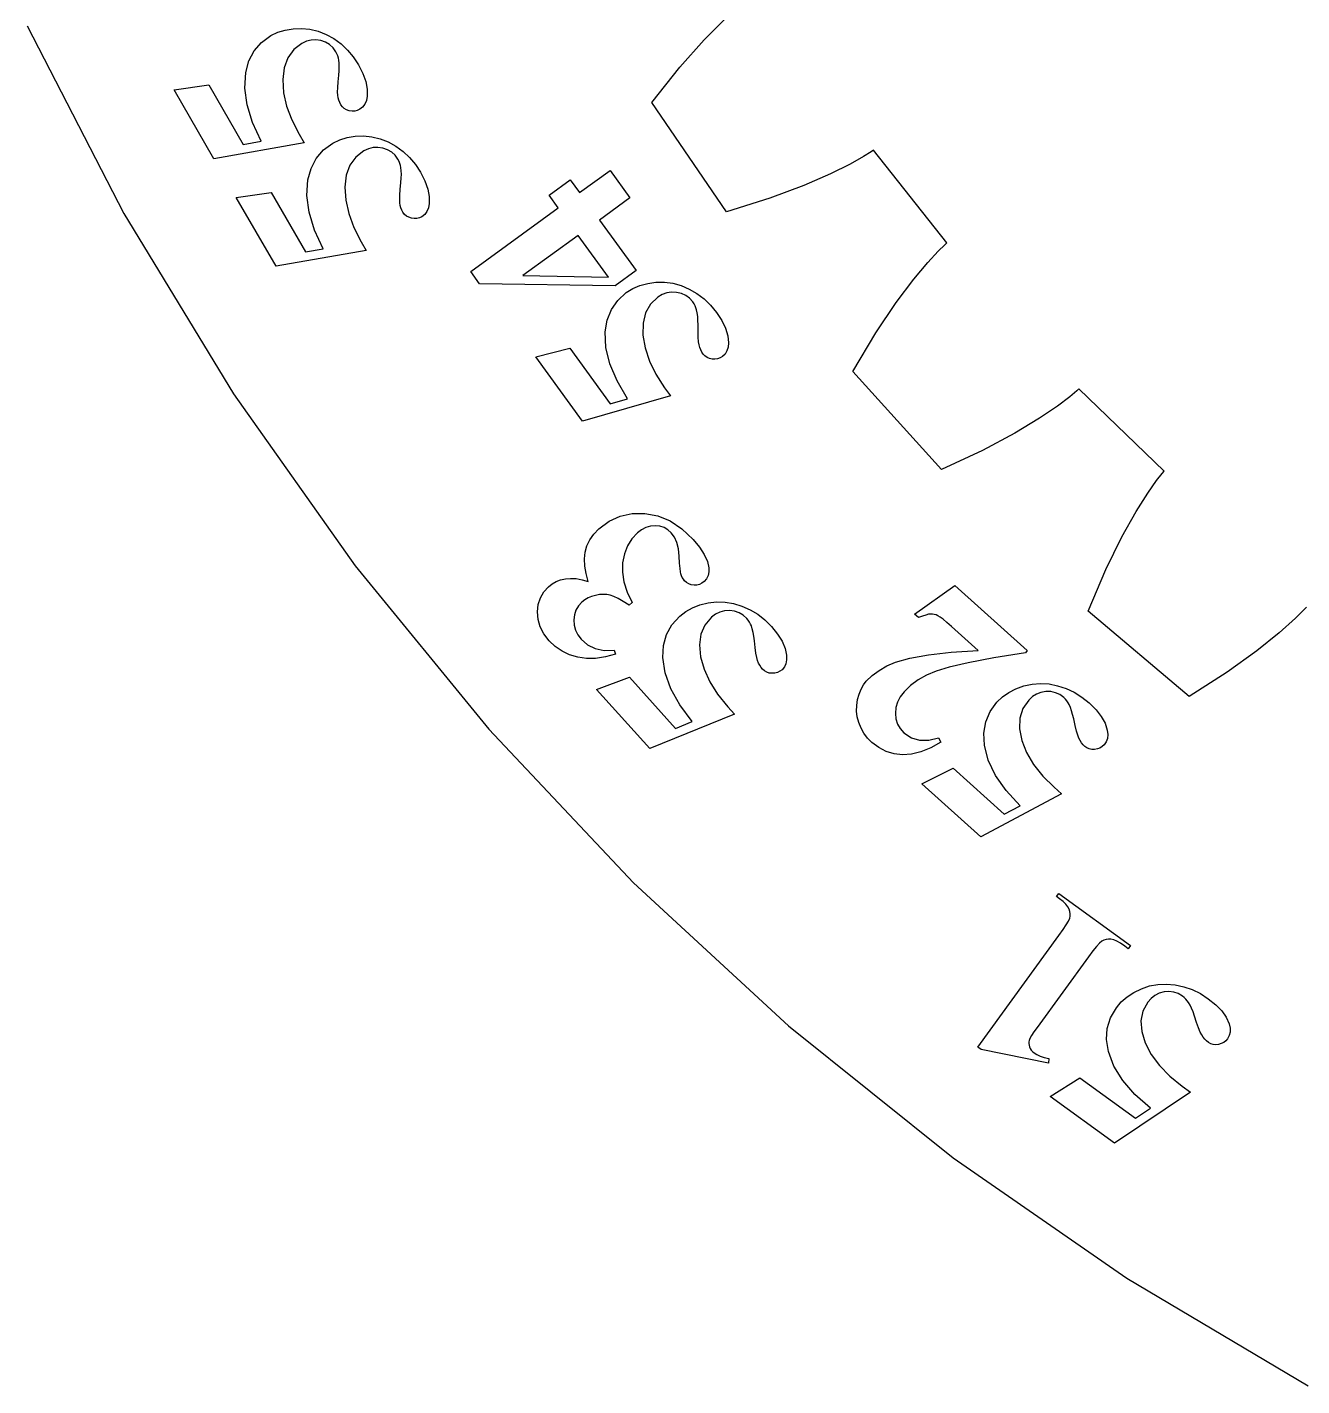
# Model space of a CAD drawing. Header units: metres. Extents: x -322 to 194, y -258 to 258.
# Drawn here: x -159.2 to -96.6, y -130.1 to -63.4 of the extents above; entities that cross this region are included whole.
import ezdxf

# ---------------------------------------------------------------- set-up
doc = ezdxf.new("R2010")
doc.units = ezdxf.units.M

msp = doc.modelspace()

# ---------------------------------------------------------------- linework, layer by layer
for p, q in [((-159.174, -63.3566), (-154.427, -72.5617)), ((-125.956, -64.0448), (-124.958, -63.0346)), ((-147.675, -64.1702), (-147.216, -63.8363)), ((-147.216, -63.8363), (-146.877, -63.6726)), ((-146.877, -63.6726), (-146.513, -63.559)), ((-146.513, -63.559), (-146.126, -63.4956)), ((-146.126, -63.4956), (-145.715, -63.4823)), ((-145.715, -63.4823), (-145.298, -63.5225)), ((-145.298, -63.5225), (-144.894, -63.6192)), ((-144.894, -63.6192), (-144.504, -63.7723)), ((-144.504, -63.7723), (-144.126, -63.9819)), ((-144.126, -63.9819), (-143.772, -64.2405)), ((-148.29, -65.0742), (-148.033, -64.5828)), ((-148.033, -64.5828), (-147.675, -64.1702)), ((-146.093, -64.522), (-146.38, -64.9212)), ((-145.696, -64.215), (-146.093, -64.522)), ((-145.471, -64.1107), (-145.696, -64.215)), ((-145.241, -64.0533), (-145.471, -64.1107)), ((-145.005, -64.0428), (-145.241, -64.0533)), ((-144.763, -64.0793), (-145.005, -64.0428)), ((-144.532, -64.1586), (-144.763, -64.0793)), ((-144.332, -64.2769), (-144.532, -64.1586)), ((-144.163, -64.4341), (-144.332, -64.2769)), ((-144.023, -64.6303), (-144.163, -64.4341)), ((-143.969, -64.7327), (-144.023, -64.6303)), ((-143.772, -64.2405), (-143.452, -64.5408)), ((-143.452, -64.5408), (-143.167, -64.8828)), ((-127.147, -65.3891), (-125.956, -64.0448)), ((-148.445, -65.6444), (-148.29, -65.0742)), ((-146.38, -64.9212), (-146.558, -65.4124)), ((-143.927, -64.8345), (-143.969, -64.7327)), ((-143.896, -64.9359), (-143.927, -64.8345)), ((-143.877, -65.0368), (-143.896, -64.9359)), ((-143.86, -65.1888), (-143.877, -65.0368)), ((-143.862, -65.5573), (-143.855, -65.3622)), ((-143.855, -65.3622), (-143.86, -65.1888)), ((-143.167, -64.8828), (-142.917, -65.2664)), ((-142.917, -65.2664), (-142.701, -65.6899)), ((-148.493, -66.4109), (-148.445, -65.6444)), ((-146.558, -65.4124), (-146.626, -65.9957)), ((-146.626, -65.9957), (-146.587, -66.635)), ((-143.914, -66.1086), (-143.88, -65.774)), ((-143.88, -65.774), (-143.862, -65.5573)), ((-142.701, -65.6899), (-142.557, -66.0874)), ((-128.522, -67.1246), (-127.147, -65.3891)), ((-151.959, -66.5009), (-150.253, -66.2551)), ((-150.007, -69.8818), (-151.959, -66.5009)), ((-150.253, -66.2551), (-148.566, -69.1771)), ((-148.384, -67.2295), (-148.493, -66.4109)), ((-146.587, -66.635), (-146.442, -67.2946)), ((-143.938, -66.6032), (-143.933, -66.385)), ((-143.929, -66.763), (-143.938, -66.6032)), ((-143.933, -66.385), (-143.914, -66.1086)), ((-142.557, -66.0874), (-142.485, -66.4589)), ((-142.485, -66.4589), (-142.485, -66.8045)), ((-148.118, -68.1), (-148.384, -67.2295)), ((-146.442, -67.2946), (-146.19, -67.9743)), ((-143.908, -66.8901), (-143.929, -66.763)), ((-143.875, -67.0101), (-143.908, -66.8901)), ((-143.832, -67.1232), (-143.875, -67.0101)), ((-143.779, -67.2294), (-143.832, -67.1232)), ((-143.704, -67.3323), (-143.779, -67.2294)), ((-143.61, -67.4151), (-143.704, -67.3323)), ((-142.711, -67.3419), (-142.849, -67.4491)), ((-142.604, -67.1987), (-142.711, -67.3419)), ((-142.528, -67.0196), (-142.604, -67.1987)), ((-142.485, -66.8045), (-142.528, -67.0196)), ((-124.846, -72.4801), (-128.522, -67.1246)), ((-146.19, -67.9743), (-145.833, -68.6743)), ((-143.498, -67.4779), (-143.61, -67.4151)), ((-143.367, -67.5205), (-143.498, -67.4779)), ((-143.229, -67.5406), (-143.367, -67.5205)), ((-143.097, -67.5354), (-143.229, -67.5406)), ((-142.971, -67.5049), (-143.097, -67.5354)), ((-142.849, -67.4491), (-142.971, -67.5049)), ((-147.695, -69.0226), (-148.118, -68.1)), ((-145.833, -68.6743), (-145.581, -69.1)), ((-145.581, -69.1), (-150.007, -69.8818)), ((-148.566, -69.1771), (-147.695, -69.0226)), ((-144.628, -69.4475), (-144.169, -69.1136)), ((-144.169, -69.1136), (-143.83, -68.9499)), ((-143.83, -68.9499), (-143.467, -68.8363)), ((-143.467, -68.8363), (-143.079, -68.7729)), ((-143.079, -68.7729), (-142.668, -68.7596)), ((-142.668, -68.7596), (-142.251, -68.7999)), ((-142.194, -69.3306), (-142.425, -69.388)), ((-142.251, -68.7999), (-141.847, -68.8965)), ((-141.958, -69.3202), (-142.194, -69.3306)), ((-141.716, -69.3566), (-141.958, -69.3202)), ((-141.847, -68.8965), (-141.457, -69.0497)), ((-141.485, -69.4359), (-141.716, -69.3566)), ((-141.457, -69.0497), (-141.079, -69.2592)), ((-141.079, -69.2592), (-140.725, -69.5179)), ((-145.243, -70.3515), (-144.986, -69.8601)), ((-144.986, -69.8601), (-144.628, -69.4475)), ((-143.046, -69.7994), (-143.333, -70.1985)), ((-142.649, -69.4923), (-143.046, -69.7994)), ((-142.425, -69.388), (-142.649, -69.4923)), ((-141.285, -69.5542), (-141.485, -69.4359)), ((-141.116, -69.7114), (-141.285, -69.5542)), ((-140.976, -69.9076), (-141.116, -69.7114)), ((-140.923, -70.01), (-140.976, -69.9076)), ((-140.88, -70.1119), (-140.923, -70.01)), ((-140.725, -69.5179), (-140.406, -69.8181)), ((-140.406, -69.8181), (-140.12, -70.1601)), ((-118.133, -69.7734), (-118.788, -70.1435)), ((-117.758, -69.5353), (-118.133, -69.7734)), ((-117.637, -69.4509), (-117.758, -69.5353)), ((-114.034, -74.0131), (-117.637, -69.4509)), ((-145.398, -70.9217), (-145.243, -70.3515)), ((-143.511, -70.6897), (-143.579, -71.273)), ((-143.333, -70.1985), (-143.511, -70.6897)), ((-140.85, -70.2133), (-140.88, -70.1119)), ((-140.83, -70.3142), (-140.85, -70.2133)), ((-140.813, -70.4661), (-140.83, -70.3142)), ((-140.815, -70.8347), (-140.808, -70.6396)), ((-140.808, -70.6396), (-140.813, -70.4661)), ((-140.12, -70.1601), (-139.87, -70.5437)), ((-139.87, -70.5437), (-139.654, -70.9672)), ((-132.071, -71.542), (-130.569, -70.4511)), ((-130.569, -70.4511), (-129.591, -71.7973)), ((-119.748, -70.6239), (-121.05, -71.1916)), ((-118.788, -70.1435), (-119.748, -70.6239)), ((-145.447, -71.6882), (-145.398, -70.9217)), ((-143.579, -71.273), (-143.54, -71.9123)), ((-140.867, -71.386), (-140.833, -71.0513)), ((-140.833, -71.0513), (-140.815, -70.8347)), ((-139.654, -70.9672), (-139.51, -71.3647)), ((-139.51, -71.3647), (-139.438, -71.7362)), ((-133.558, -71.673), (-132.522, -70.9207)), ((-132.522, -70.9207), (-132.071, -71.542)), ((-121.05, -71.1916), (-122.732, -71.8206)), ((-148.912, -71.7782), (-147.206, -71.5324)), ((-146.96, -75.1591), (-148.912, -71.7782)), ((-147.206, -71.5324), (-145.519, -74.4544)), ((-145.338, -72.5068), (-145.447, -71.6882)), ((-143.54, -71.9123), (-143.395, -72.5719)), ((-140.891, -71.8805), (-140.886, -71.6624)), ((-140.882, -72.0404), (-140.891, -71.8805)), ((-140.886, -71.6624), (-140.867, -71.386)), ((-139.438, -71.7362), (-139.438, -72.0818)), ((-133.106, -72.2944), (-133.558, -71.673)), ((-129.591, -71.7973), (-131.093, -72.8882)), ((-122.732, -71.8206), (-124.846, -72.4801)), ((-154.427, -72.5617), (-149.05, -81.4133)), ((-145.071, -73.3774), (-145.338, -72.5068)), ((-143.395, -72.5719), (-143.144, -73.2516)), ((-140.861, -72.1674), (-140.882, -72.0404)), ((-140.829, -72.2875), (-140.861, -72.1674)), ((-140.786, -72.4006), (-140.829, -72.2875)), ((-140.732, -72.5067), (-140.786, -72.4006)), ((-140.657, -72.6096), (-140.732, -72.5067)), ((-140.564, -72.6925), (-140.657, -72.6096)), ((-140.451, -72.7552), (-140.564, -72.6925)), ((-139.664, -72.6192), (-139.802, -72.7264)), ((-139.557, -72.476), (-139.664, -72.6192)), ((-139.481, -72.2969), (-139.557, -72.476)), ((-139.438, -72.0818), (-139.481, -72.2969)), ((-137.404, -75.4167), (-133.106, -72.2944)), ((-143.144, -73.2516), (-142.787, -73.9517)), ((-140.32, -72.7978), (-140.451, -72.7552)), ((-140.183, -72.818), (-140.32, -72.7978)), ((-140.05, -72.8128), (-140.183, -72.818)), ((-139.924, -72.7823), (-140.05, -72.8128)), ((-139.802, -72.7264), (-139.924, -72.7823)), ((-131.093, -72.8882), (-129.287, -75.3735)), ((-144.648, -74.2999), (-145.071, -73.3774)), ((-142.787, -73.9517), (-142.534, -74.3773)), ((-132.128, -73.6406), (-134.845, -75.6143)), ((-130.642, -75.6858), (-132.128, -73.6406)), ((-114.144, -74.111), (-114.034, -74.0131)), ((-142.534, -74.3773), (-146.96, -75.1591)), ((-145.519, -74.4544), (-144.648, -74.2999)), ((-114.975, -74.9721), (-114.463, -74.4214)), ((-114.463, -74.4214), (-114.144, -74.111)), ((-129.287, -75.3735), (-130.323, -76.1259)), ((-115.665, -75.7953), (-114.975, -74.9721)), ((-136.97, -76.0137), (-137.404, -75.4167)), ((-130.323, -76.1259), (-136.97, -76.0137)), ((-134.845, -75.6143), (-130.642, -75.6858)), ((-129.1, -76.1034), (-128.721, -75.9998)), ((-128.721, -75.9998), (-128.313, -75.9436)), ((-128.313, -75.9436), (-127.894, -75.94)), ((-127.894, -75.94), (-127.483, -75.994)), ((-127.483, -75.994), (-127.078, -76.1054)), ((-116.518, -76.9294), (-115.665, -75.7953)), ((-130.191, -76.8326), (-129.769, -76.4525)), ((-129.769, -76.4525), (-129.449, -76.2543)), ((-129.449, -76.2543), (-129.1, -76.1034)), ((-128.218, -76.6703), (-128.581, -77.0172)), ((-128.006, -76.5431), (-128.218, -76.6703)), ((-127.783, -76.462), (-128.006, -76.5431)), ((-127.549, -76.4268), (-127.783, -76.462)), ((-127.304, -76.4377), (-127.549, -76.4268)), ((-127.067, -76.4926), (-127.304, -76.4377)), ((-127.078, -76.1054), (-126.681, -76.2744)), ((-126.855, -76.5893), (-127.067, -76.4926)), ((-126.67, -76.7279), (-126.855, -76.5893)), ((-126.681, -76.2744), (-126.302, -76.4946)), ((-126.302, -76.4946), (-125.953, -76.7598)), ((-130.708, -77.7959), (-130.504, -77.2804)), ((-130.504, -77.2804), (-130.191, -76.8326)), ((-128.581, -77.0172), (-128.825, -77.4442)), ((-126.511, -76.9084), (-126.67, -76.7279)), ((-126.447, -77.0046), (-126.511, -76.9084)), ((-126.394, -77.1016), (-126.447, -77.0046)), ((-126.353, -77.1992), (-126.394, -77.1016)), ((-126.323, -77.2975), (-126.353, -77.1992)), ((-126.291, -77.4468), (-126.323, -77.2975)), ((-125.953, -76.7598), (-125.633, -77.0701)), ((-125.633, -77.0701), (-125.344, -77.4254)), ((-117.52, -78.4205), (-116.518, -76.9294)), ((-130.803, -78.3792), (-130.708, -77.7959)), ((-128.95, -77.9513), (-128.957, -78.5385)), ((-128.825, -77.4442), (-128.95, -77.9513)), ((-126.267, -77.6189), (-126.291, -77.4468)), ((-126.253, -77.8135), (-126.267, -77.6189)), ((-126.249, -78.0309), (-126.253, -77.8135)), ((-126.248, -78.3673), (-126.249, -78.0309)), ((-125.344, -77.4254), (-125.085, -77.824)), ((-125.085, -77.824), (-124.9, -78.2043)), ((-130.771, -79.1466), (-130.803, -78.3792)), ((-128.957, -78.5385), (-128.851, -79.1702)), ((-126.238, -78.6442), (-126.248, -78.3673)), ((-126.22, -78.8617), (-126.238, -78.6442)), ((-124.9, -78.2043), (-124.79, -78.5663)), ((-124.79, -78.5663), (-124.754, -78.9099)), ((-118.652, -80.3239), (-117.52, -78.4205)), ((-134.208, -79.5983), (-132.537, -79.1756)), ((-132.537, -79.1756), (-130.554, -81.9052)), ((-130.577, -79.9493), (-130.771, -79.1466)), ((-128.851, -79.1702), (-128.638, -79.8109)), ((-126.194, -79.0197), (-126.22, -78.8617)), ((-126.16, -79.1438), (-126.194, -79.0197)), ((-126.115, -79.2599), (-126.16, -79.1438)), ((-126.061, -79.3678), (-126.115, -79.2599)), ((-125.996, -79.4677), (-126.061, -79.3678)), ((-124.831, -79.3144), (-124.922, -79.468)), ((-124.774, -79.1284), (-124.831, -79.3144)), ((-124.754, -78.9099), (-124.774, -79.1284)), ((-131.913, -82.7567), (-134.208, -79.5983)), ((-130.221, -80.7872), (-130.577, -79.9493)), ((-128.638, -79.8109), (-128.317, -80.4607)), ((-125.911, -79.5623), (-125.996, -79.4677)), ((-125.809, -79.6349), (-125.911, -79.5623)), ((-125.691, -79.6856), (-125.809, -79.6349)), ((-125.556, -79.7142), (-125.691, -79.6856)), ((-125.417, -79.7199), (-125.556, -79.7142)), ((-125.286, -79.7009), (-125.417, -79.7199)), ((-125.164, -79.6573), (-125.286, -79.7009)), ((-125.049, -79.5891), (-125.164, -79.6573)), ((-124.922, -79.468), (-125.049, -79.5891)), ((-128.317, -80.4607), (-127.889, -81.1196)), ((-114.295, -85.1416), (-118.652, -80.3239)), ((-129.703, -81.6605), (-130.221, -80.7872)), ((-127.889, -81.1196), (-127.593, -81.5165)), ((-107.662, -81.2782), (-108.003, -81.5643)), ((-107.553, -81.1785), (-107.662, -81.2782)), ((-103.375, -85.2198), (-107.553, -81.1785)), ((-149.05, -81.4133), (-143.069, -89.8683)), ((-127.593, -81.5165), (-131.913, -82.7567)), ((-130.554, -81.9052), (-129.703, -81.6605)), ((-108.602, -82.0183), (-109.49, -82.6225)), ((-108.003, -81.5643), (-108.602, -82.0183)), ((-109.49, -82.6225), (-110.704, -83.3585)), ((-110.704, -83.3585), (-112.288, -84.2062)), ((-112.288, -84.2062), (-114.295, -85.1416)), ((-103.745, -85.6816), (-103.471, -85.3315)), ((-103.471, -85.3315), (-103.375, -85.2198)), ((-104.179, -86.2956), (-103.745, -85.6816)), ((-104.753, -87.2034), (-104.179, -86.2956)), ((-130.069, -87.4306), (-129.484, -87.3012)), ((-129.484, -87.3012), (-128.855, -87.2916)), ((-128.855, -87.2916), (-128.219, -87.4094)), ((-105.448, -88.4413), (-104.753, -87.2034)), ((-131.11, -88.0493), (-130.611, -87.68)), ((-130.611, -87.68), (-130.069, -87.4306)), ((-128.808, -87.9804), (-129.023, -88.0918)), ((-128.583, -87.9148), (-128.808, -87.9804)), ((-128.349, -87.8952), (-128.583, -87.9148)), ((-128.121, -87.9192), (-128.349, -87.8952)), ((-128.219, -87.4094), (-127.614, -87.6622)), ((-127.914, -87.9845), (-128.121, -87.9192)), ((-127.73, -88.0912), (-127.914, -87.9845)), ((-127.614, -87.6622), (-127.038, -88.0499)), ((-131.702, -88.8864), (-131.562, -88.5915)), ((-131.562, -88.5915), (-131.365, -88.3125)), ((-131.365, -88.3125), (-131.11, -88.0493)), ((-129.502, -88.5468), (-129.714, -88.8895)), ((-129.228, -88.2492), (-129.502, -88.5468)), ((-129.023, -88.0918), (-129.228, -88.2492)), ((-127.567, -88.2392), (-127.73, -88.0912)), ((-127.411, -88.4564), (-127.567, -88.2392)), ((-127.294, -88.7207), (-127.411, -88.4564)), ((-127.038, -88.0499), (-126.492, -88.5724)), ((-126.492, -88.5724), (-126.177, -88.9543)), ((-106.242, -90.0526), (-105.448, -88.4413)), ((-131.815, -89.5259), (-131.784, -89.1972)), ((-131.784, -89.1972), (-131.702, -88.8864)), ((-129.863, -89.2774), (-129.949, -89.7104)), ((-129.714, -88.8895), (-129.863, -89.2774)), ((-127.215, -89.0321), (-127.294, -88.7207)), ((-127.173, -89.3907), (-127.215, -89.0321)), ((-126.177, -88.9543), (-125.943, -89.3121)), ((-125.943, -89.3121), (-125.79, -89.6458)), ((-143.069, -89.8683), (-136.513, -97.8855)), ((-131.801, -89.8748), (-131.815, -89.5259)), ((-131.741, -90.2439), (-131.801, -89.8748)), ((-129.949, -89.7104), (-129.962, -90.1743)), ((-127.152, -89.7316), (-127.173, -89.3907)), ((-127.132, -89.9901), (-127.152, -89.7316)), ((-127.114, -90.1662), (-127.132, -89.9901)), ((-125.79, -89.6458), (-125.717, -89.9555)), ((-125.717, -89.9555), (-125.712, -90.1578)), ((-133.414, -90.7499), (-133.215, -90.639)), ((-133.215, -90.639), (-132.997, -90.5562)), ((-132.997, -90.5562), (-132.759, -90.5013)), ((-132.759, -90.5013), (-132.503, -90.4787)), ((-132.503, -90.4787), (-132.231, -90.4931)), ((-132.231, -90.4931), (-131.942, -90.5446)), ((-131.942, -90.5446), (-131.636, -90.6331)), ((-131.636, -90.6331), (-131.741, -90.2439)), ((-129.962, -90.1743), (-129.888, -90.6543)), ((-129.888, -90.6543), (-129.727, -91.1503)), ((-127.098, -90.2599), (-127.114, -90.1662)), ((-127.065, -90.3517), (-127.098, -90.2599)), ((-127.022, -90.4389), (-127.065, -90.3517)), ((-126.969, -90.5214), (-127.022, -90.4389)), ((-126.906, -90.5992), (-126.969, -90.5214)), ((-126.811, -90.6858), (-126.906, -90.5992)), ((-126.703, -90.75), (-126.811, -90.6858)), ((-125.952, -90.6393), (-126.062, -90.7211)), ((-125.83, -90.4997), (-125.952, -90.6393)), ((-125.75, -90.3392), (-125.83, -90.4997)), ((-125.712, -90.1578), (-125.75, -90.3392)), ((-107.11, -92.0898), (-106.242, -90.0526)), ((-133.987, -91.4323), (-133.822, -91.1418)), ((-133.822, -91.1418), (-133.594, -90.8888)), ((-133.594, -90.8888), (-133.414, -90.7499)), ((-131.472, -91.3686), (-131.649, -91.4436)), ((-131.28, -91.3131), (-131.472, -91.3686)), ((-131.085, -91.2786), (-131.28, -91.3131)), ((-130.9, -91.2664), (-131.085, -91.2786)), ((-130.727, -91.2768), (-130.9, -91.2664)), ((-130.564, -91.3096), (-130.727, -91.2768)), ((-130.388, -91.3724), (-130.564, -91.3096)), ((-130.172, -91.4735), (-130.388, -91.3724)), ((-129.727, -91.1503), (-129.479, -91.6624)), ((-126.581, -90.792), (-126.703, -90.75)), ((-126.445, -90.8117), (-126.581, -90.792)), ((-126.308, -90.8073), (-126.445, -90.8117)), ((-126.181, -90.7771), (-126.308, -90.8073)), ((-126.062, -90.7211), (-126.181, -90.7771)), ((-115.627, -92.235), (-113.652, -90.8272)), ((-113.652, -90.8272), (-110.095, -94.0296)), ((-134.127, -92.1262), (-134.089, -91.7605)), ((-134.089, -91.7605), (-133.987, -91.4323)), ((-132.242, -92.0387), (-132.319, -92.2672)), ((-132.121, -91.8336), (-132.242, -92.0387)), ((-131.954, -91.6516), (-132.121, -91.8336)), ((-131.809, -91.5379), (-131.954, -91.6516)), ((-131.649, -91.4436), (-131.809, -91.5379)), ((-129.917, -91.613), (-130.172, -91.4735)), ((-129.622, -91.7908), (-129.917, -91.613)), ((-129.479, -91.6624), (-129.622, -91.7908)), ((-126.851, -92.1075), (-126.519, -91.9209)), ((-126.519, -91.9209), (-126.154, -91.7783)), ((-126.154, -91.7783), (-125.754, -91.6797)), ((-125.754, -91.6797), (-125.338, -91.6324)), ((-125.338, -91.6324), (-124.923, -91.6431)), ((-124.923, -91.6431), (-124.509, -91.7116)), ((-124.509, -91.7116), (-124.096, -91.8381)), ((-124.096, -91.8381), (-123.696, -92.0175)), ((-123.696, -92.0175), (-123.321, -92.2448)), ((-96.3905, -91.8997), (-96.9237, -92.4295)), ((-134.096, -92.503), (-134.127, -92.1262)), ((-133.991, -92.8642), (-134.096, -92.503)), ((-132.319, -92.2672), (-132.35, -92.5189)), ((-132.35, -92.5189), (-132.334, -92.7754)), ((-127.529, -92.7602), (-127.149, -92.3381)), ((-127.149, -92.3381), (-126.851, -92.1075)), ((-125.583, -92.3925), (-125.908, -92.7754)), ((-125.385, -92.2439), (-125.583, -92.3925)), ((-125.172, -92.1398), (-125.385, -92.2439)), ((-124.943, -92.0805), (-125.172, -92.1398)), ((-124.699, -92.0657), (-124.943, -92.0805)), ((-124.457, -92.0954), (-124.699, -92.0657)), ((-124.237, -92.1696), (-124.457, -92.0954)), ((-124.038, -92.2881), (-124.237, -92.1696)), ((-123.861, -92.4509), (-124.038, -92.2881)), ((-123.787, -92.5399), (-123.861, -92.4509)), ((-123.725, -92.6308), (-123.787, -92.5399)), ((-123.673, -92.7236), (-123.725, -92.6308)), ((-123.321, -92.2448), (-122.971, -92.52)), ((-122.971, -92.52), (-122.646, -92.8431)), ((-115.437, -92.4063), (-115.627, -92.235)), ((-115.24, -92.3331), (-115.437, -92.4063)), ((-115.073, -92.2794), (-115.24, -92.3331)), ((-114.937, -92.2453), (-115.073, -92.2794)), ((-114.832, -92.2309), (-114.937, -92.2453)), ((-114.743, -92.2322), (-114.832, -92.2309)), ((-114.653, -92.2462), (-114.743, -92.2322)), ((-114.563, -92.273), (-114.653, -92.2462)), ((-114.473, -92.3126), (-114.563, -92.273)), ((-114.363, -92.3799), (-114.473, -92.3126)), ((-114.216, -92.4903), (-114.363, -92.3799)), ((-114.031, -92.6436), (-114.216, -92.4903)), ((-113.808, -92.8399), (-114.031, -92.6436)), ((-102.15, -96.2837), (-107.11, -92.0898)), ((-96.9237, -92.4295), (-97.7234, -93.1467)), ((-133.812, -93.21), (-133.991, -92.8642)), ((-133.559, -93.5403), (-133.812, -93.21)), ((-132.334, -92.7754), (-132.269, -93.0185)), ((-132.269, -93.0185), (-132.155, -93.2483)), ((-132.155, -93.2483), (-131.991, -93.4645)), ((-127.942, -93.7723), (-127.793, -93.2383)), ((-127.793, -93.2383), (-127.529, -92.7602)), ((-126.106, -93.2256), (-126.178, -93.743)), ((-125.908, -92.7754), (-126.106, -93.2256)), ((-123.633, -92.8183), (-123.673, -92.7236)), ((-123.585, -92.9634), (-123.633, -92.8183)), ((-123.544, -93.132), (-123.585, -92.9634)), ((-123.51, -93.3242), (-123.544, -93.132)), ((-123.483, -93.5399), (-123.51, -93.3242)), ((-122.646, -92.8431), (-122.347, -93.2124)), ((-122.347, -93.2124), (-122.124, -93.5713)), ((-112.495, -94.0216), (-113.808, -92.8399)), ((-97.7234, -93.1467), (-98.8284, -94.0379)), ((-133.258, -93.828), (-133.559, -93.5403)), ((-132.924, -94.0594), (-133.258, -93.828)), ((-131.991, -93.4645), (-131.669, -93.7431)), ((-131.669, -93.7431), (-131.29, -93.9265)), ((-131.29, -93.9265), (-130.854, -94.0145)), ((-130.854, -94.0145), (-130.362, -94.0073)), ((-130.362, -94.0073), (-130.292, -94.2028)), ((-127.976, -94.3623), (-127.942, -93.7723)), ((-126.178, -93.743), (-126.123, -94.3277)), ((-123.447, -93.8743), (-123.483, -93.5399)), ((-123.408, -94.1487), (-123.447, -93.8743)), ((-122.124, -93.5713), (-121.976, -93.9198)), ((-121.976, -93.9198), (-121.904, -94.2578)), ((-113.822, -94.1113), (-112.495, -94.0216)), ((-110.095, -94.0296), (-110.185, -94.1292)), ((-98.8284, -94.0379), (-100.285, -95.0891)), ((-132.556, -94.2347), (-132.924, -94.0594)), ((-132.156, -94.3537), (-132.556, -94.2347)), ((-131.728, -94.4124), (-132.156, -94.3537)), ((-131.274, -94.4068), (-131.728, -94.4124)), ((-130.796, -94.337), (-131.274, -94.4068)), ((-130.292, -94.2028), (-130.796, -94.337)), ((-127.863, -95.1221), (-127.976, -94.3623)), ((-126.123, -94.3277), (-125.952, -94.9449)), ((-123.368, -94.3631), (-123.408, -94.1487)), ((-123.325, -94.5175), (-123.368, -94.3631)), ((-123.278, -94.6374), (-123.325, -94.5175)), ((-123.222, -94.7481), (-123.278, -94.6374)), ((-121.938, -94.6681), (-122.013, -94.8304)), ((-121.902, -94.4772), (-121.938, -94.6681)), ((-121.904, -94.2578), (-121.902, -94.4772)), ((-116.982, -94.7803), (-116.559, -94.5999)), ((-116.559, -94.5999), (-115.854, -94.4005)), ((-115.854, -94.4005), (-114.941, -94.2376)), ((-114.941, -94.2376), (-113.822, -94.1113)), ((-112.986, -94.6214), (-113.93, -94.836)), ((-111.737, -94.3858), (-112.986, -94.6214)), ((-110.185, -94.1292), (-111.737, -94.3858)), ((-131.234, -95.9306), (-129.617, -95.3356)), ((-129.617, -95.3356), (-127.359, -97.8429)), ((-127.586, -95.9001), (-127.863, -95.1221)), ((-125.952, -94.9449), (-125.672, -95.5598)), ((-123.156, -94.8498), (-123.222, -94.7481)), ((-123.081, -94.9424), (-123.156, -94.8498)), ((-122.987, -95.0276), (-123.081, -94.9424)), ((-122.878, -95.0892), (-122.987, -95.0276)), ((-122.755, -95.1272), (-122.878, -95.0892)), ((-122.618, -95.1416), (-122.755, -95.1272)), ((-122.479, -95.1327), (-122.618, -95.1416)), ((-122.351, -95.1002), (-122.479, -95.1327)), ((-122.234, -95.044), (-122.351, -95.1002)), ((-122.127, -94.9641), (-122.234, -95.044)), ((-122.013, -94.8304), (-122.127, -94.9641)), ((-117.99, -95.5289), (-117.697, -95.2448)), ((-117.697, -95.2448), (-117.361, -94.9953)), ((-117.361, -94.9953), (-116.982, -94.7803)), ((-115.033, -95.2308), (-115.449, -95.4683)), ((-114.57, -95.0296), (-115.033, -95.2308)), ((-113.93, -94.836), (-114.57, -95.0296)), ((-100.285, -95.0891), (-102.15, -96.2837)), ((-128.622, -98.8318), (-131.234, -95.9306)), ((-127.145, -96.6963), (-127.586, -95.9001)), ((-125.672, -95.5598), (-125.286, -96.1725)), ((-118.341, -96.1608), (-118.246, -95.9202)), ((-118.246, -95.9202), (-118.129, -95.7096)), ((-118.129, -95.7096), (-117.99, -95.5289)), ((-115.817, -95.742), (-116.136, -96.052)), ((-115.449, -95.4683), (-115.817, -95.742)), ((-111.002, -96.0838), (-110.653, -95.9038)), ((-110.653, -95.9038), (-110.266, -95.764)), ((-110.266, -95.764), (-109.857, -95.6735)), ((-109.857, -95.6735), (-109.443, -95.6407)), ((-109.443, -95.6407), (-109.024, -95.6656)), ((-109.176, -96.0376), (-109.418, -96.0778)), ((-108.932, -96.0419), (-109.176, -96.0376)), ((-109.024, -95.6656), (-108.601, -95.7482)), ((-108.706, -96.0926), (-108.932, -96.0419)), ((-108.601, -95.7482), (-108.184, -95.8848)), ((-108.184, -95.8848), (-107.787, -96.0717)), ((-126.539, -97.5107), (-127.145, -96.6963)), ((-125.286, -96.1725), (-124.791, -96.783)), ((-118.465, -96.9998), (-118.46, -96.7164)), ((-118.46, -96.7164), (-118.415, -96.4313)), ((-118.415, -96.4313), (-118.341, -96.1608)), ((-116.458, -96.5546), (-116.537, -96.8245)), ((-116.324, -96.2971), (-116.458, -96.5546)), ((-116.136, -96.052), (-116.324, -96.2971)), ((-111.918, -97.024), (-111.584, -96.5645)), ((-111.584, -96.5645), (-111.312, -96.3041)), ((-111.312, -96.3041), (-111.002, -96.0838)), ((-110.021, -96.455), (-110.304, -96.8698)), ((-109.84, -96.2865), (-110.021, -96.455)), ((-109.639, -96.1608), (-109.84, -96.2865)), ((-109.418, -96.0778), (-109.639, -96.1608)), ((-108.496, -96.1896), (-108.706, -96.0926)), ((-108.302, -96.3331), (-108.496, -96.1896)), ((-108.22, -96.4139), (-108.302, -96.3331)), ((-108.148, -96.4977), (-108.22, -96.4139)), ((-108.088, -96.5847), (-108.148, -96.4977)), ((-108.038, -96.6747), (-108.088, -96.5847)), ((-107.975, -96.8139), (-108.038, -96.6747)), ((-107.787, -96.0717), (-107.411, -96.3088)), ((-107.411, -96.3088), (-107.054, -96.5962)), ((-107.054, -96.5962), (-106.717, -96.9322)), ((-124.455, -97.1469), (-128.622, -98.8318)), ((-124.791, -96.783), (-124.455, -97.1469)), ((-118.432, -97.2817), (-118.465, -96.9998)), ((-118.36, -97.562), (-118.432, -97.2817)), ((-116.537, -96.8245), (-116.562, -97.1067)), ((-116.562, -97.1067), (-116.535, -97.3823)), ((-116.535, -97.3823), (-116.455, -97.6329)), ((-112.131, -97.5271), (-111.918, -97.024)), ((-110.454, -97.3382), (-110.472, -97.8603)), ((-110.304, -96.8698), (-110.454, -97.3382)), ((-107.917, -96.9774), (-107.975, -96.8139)), ((-107.863, -97.1649), (-107.917, -96.9774)), ((-107.813, -97.3766), (-107.863, -97.1649)), ((-107.742, -97.7053), (-107.813, -97.3766)), ((-106.717, -96.9322), (-106.458, -97.2657)), ((-106.458, -97.2657), (-106.274, -97.5968)), ((-136.513, -97.8855), (-129.413, -105.426)), ((-127.359, -97.8429), (-126.539, -97.5107)), ((-118.251, -97.8321), (-118.36, -97.562)), ((-118.108, -98.0841), (-118.251, -97.8321)), ((-116.455, -97.6329), (-116.324, -97.8584)), ((-116.324, -97.8584), (-116.141, -98.059)), ((-112.223, -98.0738), (-112.131, -97.5271)), ((-110.472, -97.8603), (-110.356, -98.436)), ((-107.675, -97.9742), (-107.742, -97.7053)), ((-107.612, -98.1832), (-107.675, -97.9742)), ((-106.274, -97.5968), (-106.168, -97.9255)), ((-106.168, -97.9255), (-106.142, -98.1435)), ((-117.93, -98.3181), (-118.108, -98.0841)), ((-117.718, -98.5339), (-117.93, -98.3181)), ((-117.383, -98.7885), (-117.718, -98.5339)), ((-116.141, -98.059), (-115.779, -98.3054)), ((-115.779, -98.3054), (-115.375, -98.4291)), ((-115.375, -98.4291), (-114.93, -98.4302)), ((-114.93, -98.4302), (-114.444, -98.3085)), ((-114.331, -98.5185), (-114.831, -98.8001)), ((-114.444, -98.3085), (-114.331, -98.5185)), ((-112.195, -98.6641), (-112.223, -98.0738)), ((-112.004, -99.408), (-112.195, -98.6641)), ((-110.356, -98.436), (-110.121, -99.0319)), ((-107.554, -98.3324), (-107.612, -98.1832)), ((-107.494, -98.4466), (-107.554, -98.3324)), ((-107.427, -98.5509), (-107.494, -98.4466)), ((-107.351, -98.6451), (-107.427, -98.5509)), ((-107.267, -98.7294), (-107.351, -98.6451)), ((-106.315, -98.6512), (-106.413, -98.7418)), ((-106.216, -98.5064), (-106.315, -98.6512)), ((-106.159, -98.3371), (-106.216, -98.5064)), ((-106.142, -98.1435), (-106.159, -98.3371)), ((-117.021, -98.9742), (-117.383, -98.7885)), ((-116.63, -99.091), (-117.021, -98.9742)), ((-116.212, -99.1389), (-116.63, -99.091)), ((-115.771, -99.1103), (-116.212, -99.1389)), ((-115.311, -98.9973), (-115.771, -99.1103)), ((-114.831, -98.8001), (-115.311, -98.9973)), ((-110.121, -99.0319), (-109.779, -99.6143)), ((-107.164, -98.8043), (-107.267, -98.7294)), ((-107.049, -98.8542), (-107.164, -98.8043)), ((-106.923, -98.8791), (-107.049, -98.8542)), ((-106.785, -98.8791), (-106.923, -98.8791)), ((-106.648, -98.8558), (-106.785, -98.8791)), ((-106.524, -98.81), (-106.648, -98.8558)), ((-106.413, -98.7418), (-106.524, -98.81)), ((-115.272, -100.564), (-113.725, -99.8036)), ((-113.725, -99.8036), (-111.218, -102.061)), ((-111.647, -100.153), (-112.004, -99.408)), ((-109.779, -99.6143), (-109.33, -100.183)), ((-112.37, -103.177), (-115.272, -100.564)), ((-111.125, -100.898), (-111.647, -100.153)), ((-109.33, -100.183), (-108.774, -100.739)), ((-108.403, -101.065), (-112.37, -103.177)), ((-110.437, -101.645), (-111.125, -100.898)), ((-108.774, -100.739), (-108.403, -101.065)), ((-111.218, -102.061), (-110.437, -101.645)), ((-129.413, -105.426), (-121.804, -112.452)), ((-108.654, -106.103), (-108.541, -105.947)), ((-108.541, -105.947), (-105.02, -108.505)), ((-108.502, -106.213), (-108.654, -106.103)), ((-108.33, -106.348), (-108.502, -106.213)), ((-108.194, -106.479), (-108.33, -106.348)), ((-108.094, -106.604), (-108.194, -106.479)), ((-108.03, -106.724), (-108.094, -106.604)), ((-107.995, -106.84), (-108.03, -106.724)), ((-108.177, -107.486), (-108.069, -107.302)), ((-108.069, -107.302), (-108.01, -107.17)), ((-108.01, -107.17), (-107.984, -107.063)), ((-107.979, -106.953), (-107.995, -106.84)), ((-107.984, -107.063), (-107.979, -106.953)), ((-112.523, -113.497), (-108.536, -108.008)), ((-108.536, -108.008), (-108.332, -107.721)), ((-108.332, -107.721), (-108.177, -107.486)), ((-106.689, -108.549), (-106.87, -108.773)), ((-106.542, -108.388), (-106.689, -108.549)), ((-106.429, -108.292), (-106.542, -108.388)), ((-106.33, -108.237), (-106.429, -108.292)), ((-106.223, -108.203), (-106.33, -108.237)), ((-106.108, -108.188), (-106.223, -108.203)), ((-105.985, -108.194), (-106.108, -108.188)), ((-105.848, -108.227), (-105.985, -108.194)), ((-105.69, -108.294), (-105.848, -108.227)), ((-105.51, -108.396), (-105.69, -108.294)), ((-105.309, -108.533), (-105.51, -108.396)), ((-105.133, -108.661), (-105.309, -108.533)), ((-105.02, -108.505), (-105.133, -108.661)), ((-107.086, -109.062), (-109.606, -112.531)), ((-106.87, -108.773), (-107.086, -109.062)), ((-104.862, -110.804), (-104.491, -110.624)), ((-104.491, -110.624), (-104.094, -110.492)), ((-104.094, -110.492), (-103.686, -110.416)), ((-103.686, -110.416), (-103.267, -110.397)), ((-103.267, -110.397), (-102.836, -110.434)), ((-102.836, -110.434), (-102.408, -110.527)), ((-102.408, -110.527), (-101.994, -110.671)), ((-101.994, -110.671), (-101.594, -110.868)), ((-105.718, -111.558), (-105.475, -111.271)), ((-105.475, -111.271), (-105.19, -111.019)), ((-105.19, -111.019), (-104.862, -110.804)), ((-104.176, -111.286), (-104.414, -111.728)), ((-104.013, -111.099), (-104.176, -111.286)), ((-103.826, -110.953), (-104.013, -111.099)), ((-103.615, -110.848), (-103.826, -110.953)), ((-103.378, -110.782), (-103.615, -110.848)), ((-103.136, -110.761), (-103.378, -110.782)), ((-102.905, -110.788), (-103.136, -110.761)), ((-102.686, -110.862), (-102.905, -110.788)), ((-102.479, -110.985), (-102.686, -110.862)), ((-102.388, -111.057), (-102.479, -110.985)), ((-102.308, -111.133), (-102.388, -111.057)), ((-102.239, -111.213), (-102.308, -111.133)), ((-102.18, -111.297), (-102.239, -111.213)), ((-102.103, -111.429), (-102.18, -111.297)), ((-101.594, -110.868), (-101.209, -111.116)), ((-101.209, -111.116), (-100.84, -111.415)), ((-106.162, -112.573), (-106.002, -112.05)), ((-106.002, -112.05), (-105.718, -111.558)), ((-104.414, -111.728), (-104.514, -112.21)), ((-102.028, -111.585), (-102.103, -111.429)), ((-101.954, -111.766), (-102.028, -111.585)), ((-101.883, -111.972), (-101.954, -111.766)), ((-101.778, -112.291), (-101.883, -111.972)), ((-100.84, -111.415), (-100.547, -111.72)), ((-100.547, -111.72), (-100.33, -112.03)), ((-100.33, -112.03), (-100.189, -112.346)), ((-121.804, -112.452), (-113.724, -118.931)), ((-109.606, -112.531), (-109.761, -112.75)), ((-106.196, -113.126), (-106.162, -112.573)), ((-104.514, -112.21), (-104.476, -112.731)), ((-101.683, -112.552), (-101.778, -112.291)), ((-101.599, -112.753), (-101.683, -112.552)), ((-100.189, -112.346), (-100.141, -112.56)), ((-100.141, -112.56), (-100.137, -112.754)), ((-110.012, -113.24), (-110.014, -113.319)), ((-110.014, -113.319), (-110.002, -113.401)), ((-109.997, -113.162), (-110.012, -113.24)), ((-109.957, -113.066), (-109.997, -113.162)), ((-109.878, -112.928), (-109.957, -113.066)), ((-109.761, -112.75), (-109.878, -112.928)), ((-106.106, -113.71), (-106.196, -113.126)), ((-104.476, -112.731), (-104.301, -113.291)), ((-104.301, -113.291), (-104.005, -113.859)), ((-101.525, -112.895), (-101.599, -112.753)), ((-101.454, -113.002), (-101.525, -112.895)), ((-101.376, -113.099), (-101.454, -113.002)), ((-101.291, -113.185), (-101.376, -113.099)), ((-101.198, -113.26), (-101.291, -113.185)), ((-101.088, -113.324), (-101.198, -113.26)), ((-100.969, -113.361), (-101.088, -113.324)), ((-100.841, -113.373), (-100.969, -113.361)), ((-100.704, -113.358), (-100.841, -113.373)), ((-100.57, -113.321), (-100.704, -113.358)), ((-100.451, -113.262), (-100.57, -113.321)), ((-100.348, -113.183), (-100.451, -113.262)), ((-100.26, -113.083), (-100.348, -113.183)), ((-100.177, -112.928), (-100.26, -113.083)), ((-100.137, -112.754), (-100.177, -112.928)), ((-112.36, -113.615), (-112.523, -113.497)), ((-109.055, -114.276), (-112.36, -113.615)), ((-110.002, -113.401), (-109.978, -113.484)), ((-109.978, -113.484), (-109.941, -113.566)), ((-109.941, -113.566), (-109.892, -113.64)), ((-109.892, -113.64), (-109.831, -113.708)), ((-109.831, -113.708), (-109.758, -113.769)), ((-109.758, -113.769), (-109.618, -113.855)), ((-109.618, -113.855), (-109.45, -113.932)), ((-109.45, -113.932), (-109.255, -113.999)), ((-109.255, -113.999), (-109.031, -114.056)), ((-109.031, -114.056), (-109.055, -114.276)), ((-105.838, -114.43), (-106.106, -113.71)), ((-104.005, -113.859), (-103.605, -114.403)), ((-105.406, -115.133), (-105.838, -114.43)), ((-103.605, -114.403), (-103.099, -114.921)), ((-108.968, -115.922), (-107.509, -115.003)), ((-107.509, -115.003), (-104.78, -116.987)), ((-104.809, -115.82), (-105.406, -115.133)), ((-103.099, -114.921), (-102.488, -115.416)), ((-105.809, -118.216), (-108.968, -115.922)), ((-102.084, -115.702), (-105.809, -118.216)), ((-104.046, -116.491), (-104.809, -115.82)), ((-102.488, -115.416), (-102.084, -115.702)), ((-104.78, -116.987), (-104.046, -116.491)), ((-113.724, -118.931), (-105.212, -124.831)), ((-105.212, -124.831), (-96.3087, -130.122))]:
    msp.add_line(p, q)

doc.saveas('drawing.dxf')
